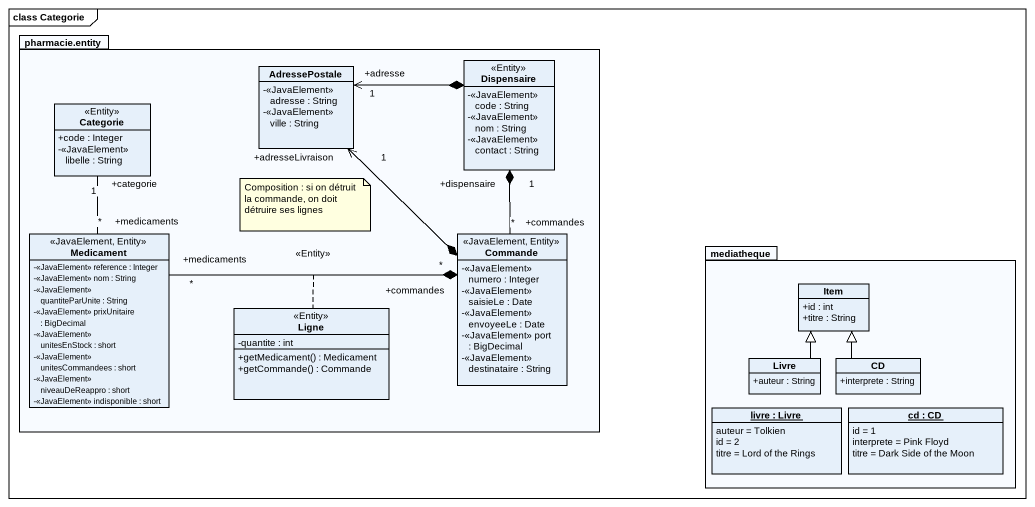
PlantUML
@startuml
mainframe class Categorie
hide circle
hide empty members
skinparam classAttributeIconSize 0
package "pharmacie.entity" as pharmacie_entity {
  class Dispensaire <<Entity>> {
    -<<JavaElement>> code : String
    -<<JavaElement>> nom : String
    -<<JavaElement>> contact : String
  }
  class AdressePostale {
    -<<JavaElement>> adresse : String
    -<<JavaElement>> ville : String
  }
  class Categorie <<Entity>> {
    +code : Integer
    -<<JavaElement>> libelle : String
  }
  class Medicament <<JavaElement, Entity>> {
    -<<JavaElement>> reference : Integer
    -<<JavaElement>> nom : String
    -<<JavaElement>> quantiteParUnite : String
    -<<JavaElement>> prixUnitaire : BigDecimal
    -<<JavaElement>> unitesEnStock : short
    -<<JavaElement>> unitesCommandees : short
    -<<JavaElement>> niveauDeReappro : short
    -<<JavaElement>> indisponible : short
  }
  class Commande <<JavaElement, Entity>> {
    -<<JavaElement>> numero : Integer
    -<<JavaElement>> saisieLe : Date
    -<<JavaElement>> envoyeeLe : Date
    -<<JavaElement>> port : BigDecimal
    -<<JavaElement>> destinataire : String
  }
  class Ligne <<Entity>> {
    -quantite : int
    +getMedicament() : Medicament
    +getCommande() : Commande
  }
}
package mediatheque {
  class Item {
    +id : int
    +titre : String
  }
  class Livre {
    +auteur : String
  }
  class CD {
    +interprete : String
  }
  object "livre : Livre" as livre {
    auteur = Tolkien
    id = 2
    titre = Lord of the Rings
  }
  object "cd : CD" as cd {
    id = 1
    interprete = Pink Floyd
    titre = Dark Side of the Moon
  }
}
Dispensaire *-left-> "+adresse\n1" AdressePostale
Categorie "+categorie\n1" -- "+medicaments\n*" Medicament
Medicament "+medicaments\n*" -right-* "+commandes\n*" Commande : <<Entity>>
(Medicament, Commande) .. Ligne
Commande "+commandes\n*" -up-* "+dispensaire\n1" Dispensaire
Commande *-up-> "+adresseLivraison\n1" AdressePostale
Livre -up-|> Item
CD -up-|> Item
note as N1
  Composition : si on détruit la commande, on doit détruire ses lignes
end note
@enduml
